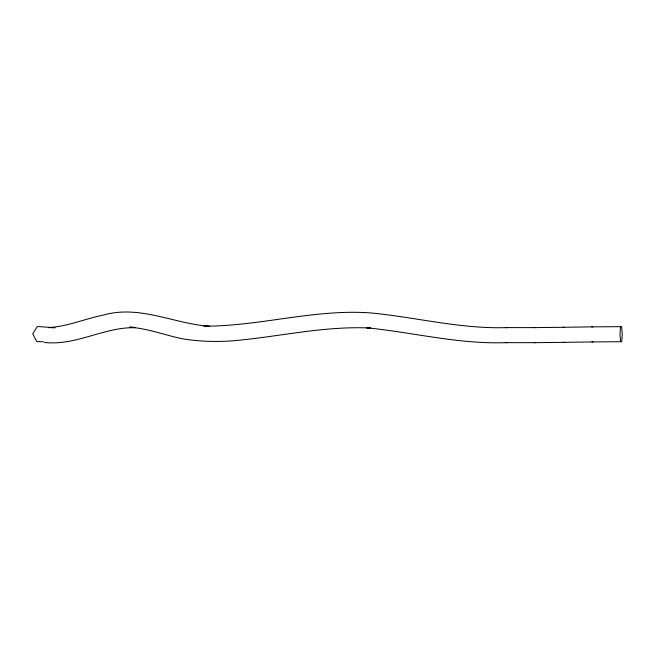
<?xml version="1.0" encoding="UTF-8"?>
<svg xmlns="http://www.w3.org/2000/svg" width="655" height="655" viewBox="0 0 655 655"><rect width="100%" height="100%" fill="white"/><g stroke="black" fill="none" stroke-linecap="round" stroke-linejoin="round"><path stroke-width="0.98" d="M620.498 326.648L619.982 334.189L620.604 341.714M135.241 327.705C104.071 326.87 75.693 346.168 44.376 342.409M562.981 327.279L592.841 326.861M563.169 342.344L592.996 341.926M534.21 327.623L564.02 327.271M534.292 342.688L564.217 342.336M591.76 326.87L621.628 326.64L622.25 334.173L621.742 341.705L591.923 341.935M135.331 327.484L129.772 327.14C147.645 328.54 164.503 334.983 181.934 338.692C198.228 341.525 214.676 341.918 231.158 340.96C277.646 337.12 323.627 325.723 370.517 328.04L366.563 327.762C412.879 332.388 458.451 344.252 505.333 342.663L506.782 342.655M535.372 327.615L505.521 327.598L506.97 327.59C461.185 329.154 416.703 317.388 371.459 312.992C315.096 308.636 260.109 326.329 203.942 326.182L209.813 326.337C174.148 323.865 139.499 304.649 103.302 315.088C84.921 318.78 67.318 326.64 48.429 327.582L55.053 327.803M505.333 342.663L535.454 342.671M43.418 341.787L36.77 341.566L32.75 333.894L37.286 326.509L53.473 327.639"/></g></svg>
